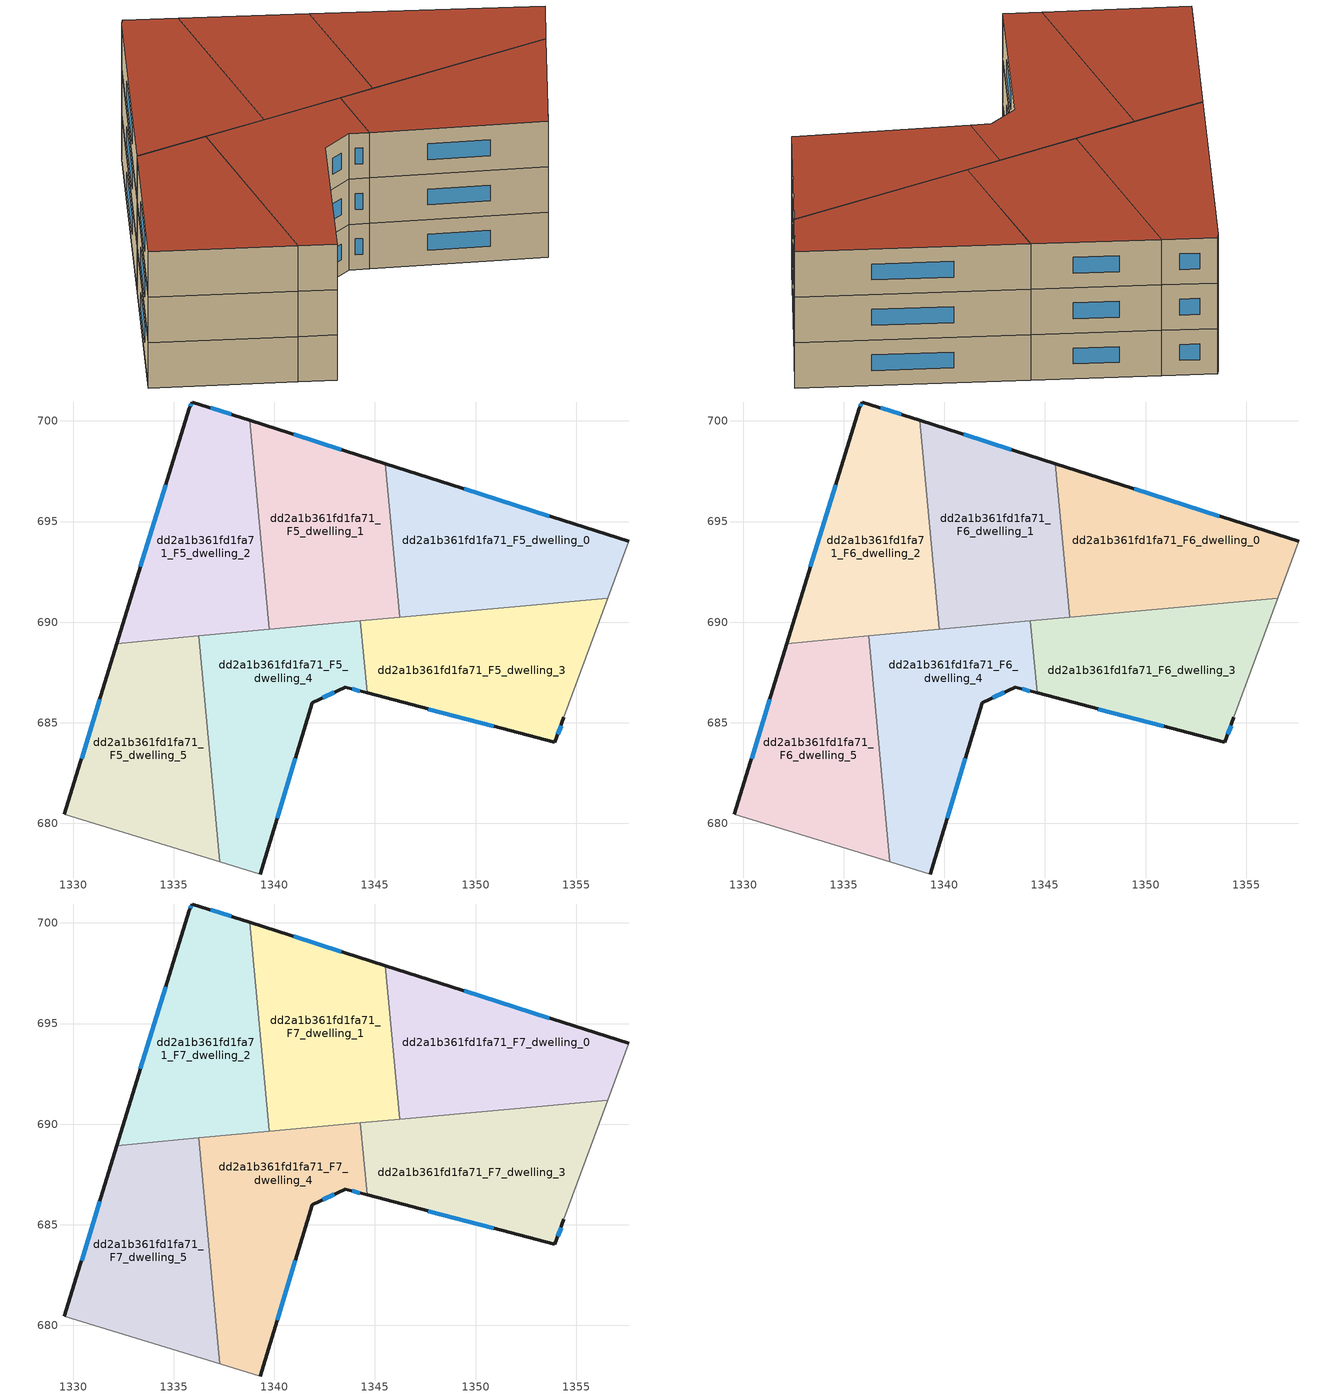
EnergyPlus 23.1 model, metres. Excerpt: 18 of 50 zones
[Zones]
dd2a1b361fd1fa71_F5_dwelling_0
 floor to dd2a1b361fd1fa71_F4_dwelling_0 (EU_floor_Construction): 1357.61,694.02 1356.57,691.2 1346.23,690.24 1345.52,697.88 z15
 wall outside (EU_wall_Construction): 1357.61,694.02 1345.52,697.88 z15:18
 wall to dd2a1b361fd1fa71_F5_dwelling_1 (EU_wall_Construction): 1345.52,697.88 1346.23,690.24 z15:18
 wall adiabatic (EU_wall_Construction): 1356.57,691.2 1357.61,694.02 z15:18
 wall to dd2a1b361fd1fa71_F5_dwelling_3 (EU_wall_Construction): 1346.23,690.24 1356.57,691.2 z15:18
 window (EU_Window_Construction): 1353.68,695.27 1349.45,696.62 z15.98:17.02
dd2a1b361fd1fa71_F5_dwelling_1
 floor to dd2a1b361fd1fa71_F4_dwelling_1 (EU_floor_Construction): 1345.52,697.88 1346.23,690.24 1339.75,689.64 1338.79,700.03 z15
 wall outside (EU_wall_Construction): 1345.52,697.88 1338.79,700.03 z15:18
 wall to dd2a1b361fd1fa71_F5_dwelling_2 (EU_wall_Construction): 1338.79,700.03 1339.75,689.64 z15:18
 wall to dd2a1b361fd1fa71_F5_dwelling_4 (EU_wall_Construction): 1339.75,689.64 1344.28,690.06 z15:18
 wall to dd2a1b361fd1fa71_F5_dwelling_3 (EU_wall_Construction): 1344.28,690.06 1346.23,690.24 z15:18
 window (EU_Window_Construction): 1343.33,698.57 1340.98,699.33 z15.98:17.02
dd2a1b361fd1fa71_F5_dwelling_2
 floor to dd2a1b361fd1fa71_F4_dwelling_2 (EU_floor_Construction): 1338.79,700.03 1339.75,689.64 1332.18,688.93 1335.78,700.64 1335.92,700.94 z15
 wall outside (EU_wall_Construction): 1338.79,700.03 1335.92,700.94 1335.78,700.64 1332.18,688.93 z15:18
 wall to dd2a1b361fd1fa71_F5_dwelling_5 (EU_wall_Construction): 1332.18,688.93 1336.25,689.31 z15:18
 wall to dd2a1b361fd1fa71_F5_dwelling_4 (EU_wall_Construction): 1336.25,689.31 1339.75,689.64 z15:18
 window (EU_Window_Construction): 1334.61,696.83 1333.35,692.74 / 1335.87,700.84 1335.82,700.74 / 1337.85,700.32 1336.85,700.64 z15.98:17.02
dd2a1b361fd1fa71_F5_dwelling_3
 floor to dd2a1b361fd1fa71_F4_dwelling_3 (EU_floor_Construction): 1356.57,691.2 1354.4,685.26 1353.95,684.02 1344.61,686.48 1344.28,690.06 z15
 wall outside (EU_wall_Construction): 1344.61,686.48 1353.95,684.02 1354.4,685.26 z15:18
 wall adiabatic (EU_wall_Construction): 1354.4,685.26 1356.57,691.2 z15:18
 wall to dd2a1b361fd1fa71_F5_dwelling_4 (EU_wall_Construction): 1344.28,690.06 1344.61,686.48 z15:18
 window (EU_Window_Construction): 1354.09,684.42 1354.25,684.86 / 1347.65,685.68 1350.91,684.82 z15.98:17.02
dd2a1b361fd1fa71_F5_dwelling_4
 floor to dd2a1b361fd1fa71_F4_dwelling_4 (EU_floor_Construction): 1344.28,690.06 1344.61,686.48 1343.52,686.77 1341.88,685.99 1339.3,677.48 1337.29,678.09 1336.25,689.31 z15
 wall outside (EU_wall_Construction): 1339.3,677.48 1341.88,685.99 1343.52,686.77 1344.61,686.48 z15:18
 wall adiabatic (EU_wall_Construction): 1337.29,678.09 1339.3,677.48 z15:18
 wall to dd2a1b361fd1fa71_F5_dwelling_5 (EU_wall_Construction): 1336.25,689.31 1337.29,678.09 z15:18
 window (EU_Window_Construction): 1343.87,686.68 1344.25,686.57 / 1342.41,686.24 1342.98,686.52 / 1340.14,680.25 1341.04,683.22 z15.98:17.02
dd2a1b361fd1fa71_F5_dwelling_5
 floor to dd2a1b361fd1fa71_F4_dwelling_5 (EU_floor_Construction): 1336.25,689.31 1337.29,678.09 1329.57,680.45 1332.18,688.93 z15
 wall outside (EU_wall_Construction): 1332.18,688.93 1329.57,680.45 z15:18
 wall adiabatic (EU_wall_Construction): 1329.57,680.45 1337.29,678.09 z15:18
 window (EU_Window_Construction): 1331.33,686.17 1330.42,683.21 z15.98:17.02
dd2a1b361fd1fa71_F6_dwelling_0
 floor to dd2a1b361fd1fa71_F5_dwelling_0 (EU_floor_Construction): 1357.61,694.02 1356.57,691.2 1346.23,690.24 1345.52,697.88 z18
 wall outside (EU_wall_Construction): 1357.61,694.02 1345.52,697.88 z18:21
 wall to dd2a1b361fd1fa71_F6_dwelling_1 (EU_wall_Construction): 1345.52,697.88 1346.23,690.24 z18:21
 wall adiabatic (EU_wall_Construction): 1356.57,691.2 1357.61,694.02 z18:21
 wall to dd2a1b361fd1fa71_F6_dwelling_3 (EU_wall_Construction): 1346.23,690.24 1356.57,691.2 z18:21
 window (EU_Window_Construction): 1353.68,695.27 1349.45,696.62 z18.98:20.02
dd2a1b361fd1fa71_F6_dwelling_1
 floor to dd2a1b361fd1fa71_F5_dwelling_1 (EU_floor_Construction): 1345.52,697.88 1346.23,690.24 1339.75,689.64 1338.79,700.03 z18
 wall outside (EU_wall_Construction): 1345.52,697.88 1338.79,700.03 z18:21
 wall to dd2a1b361fd1fa71_F6_dwelling_2 (EU_wall_Construction): 1338.79,700.03 1339.75,689.64 z18:21
 wall to dd2a1b361fd1fa71_F6_dwelling_4 (EU_wall_Construction): 1339.75,689.64 1344.28,690.06 z18:21
 wall to dd2a1b361fd1fa71_F6_dwelling_3 (EU_wall_Construction): 1344.28,690.06 1346.23,690.24 z18:21
 window (EU_Window_Construction): 1343.33,698.57 1340.98,699.33 z18.98:20.02
dd2a1b361fd1fa71_F6_dwelling_2
 floor to dd2a1b361fd1fa71_F5_dwelling_2 (EU_floor_Construction): 1338.79,700.03 1339.75,689.64 1332.18,688.93 1335.78,700.64 1335.92,700.94 z18
 wall outside (EU_wall_Construction): 1338.79,700.03 1335.92,700.94 1335.78,700.64 1332.18,688.93 z18:21
 wall to dd2a1b361fd1fa71_F6_dwelling_5 (EU_wall_Construction): 1332.18,688.93 1336.25,689.31 z18:21
 wall to dd2a1b361fd1fa71_F6_dwelling_4 (EU_wall_Construction): 1336.25,689.31 1339.75,689.64 z18:21
 window (EU_Window_Construction): 1334.61,696.83 1333.35,692.74 / 1335.87,700.84 1335.82,700.74 / 1337.85,700.32 1336.85,700.64 z18.98:20.02
dd2a1b361fd1fa71_F6_dwelling_3
 floor to dd2a1b361fd1fa71_F5_dwelling_3 (EU_floor_Construction): 1356.57,691.2 1354.4,685.26 1353.95,684.02 1344.61,686.48 1344.28,690.06 z18
 wall outside (EU_wall_Construction): 1344.61,686.48 1353.95,684.02 1354.4,685.26 z18:21
 wall adiabatic (EU_wall_Construction): 1354.4,685.26 1356.57,691.2 z18:21
 wall to dd2a1b361fd1fa71_F6_dwelling_4 (EU_wall_Construction): 1344.28,690.06 1344.61,686.48 z18:21
 window (EU_Window_Construction): 1354.09,684.42 1354.25,684.86 / 1347.65,685.68 1350.91,684.82 z18.98:20.02
dd2a1b361fd1fa71_F6_dwelling_4
 floor to dd2a1b361fd1fa71_F5_dwelling_4 (EU_floor_Construction): 1344.28,690.06 1344.61,686.48 1343.52,686.77 1341.88,685.99 1339.3,677.48 1337.29,678.09 1336.25,689.31 z18
 wall outside (EU_wall_Construction): 1339.3,677.48 1341.88,685.99 1343.52,686.77 1344.61,686.48 z18:21
 wall adiabatic (EU_wall_Construction): 1337.29,678.09 1339.3,677.48 z18:21
 wall to dd2a1b361fd1fa71_F6_dwelling_5 (EU_wall_Construction): 1336.25,689.31 1337.29,678.09 z18:21
 window (EU_Window_Construction): 1343.87,686.68 1344.25,686.57 / 1342.41,686.24 1342.98,686.52 / 1340.14,680.25 1341.04,683.22 z18.98:20.02
dd2a1b361fd1fa71_F6_dwelling_5
 floor to dd2a1b361fd1fa71_F5_dwelling_5 (EU_floor_Construction): 1336.25,689.31 1337.29,678.09 1329.57,680.45 1332.18,688.93 z18
 wall outside (EU_wall_Construction): 1332.18,688.93 1329.57,680.45 z18:21
 wall adiabatic (EU_wall_Construction): 1329.57,680.45 1337.29,678.09 z18:21
 window (EU_Window_Construction): 1331.33,686.17 1330.42,683.21 z18.98:20.02
dd2a1b361fd1fa71_F7_dwelling_0
 floor to dd2a1b361fd1fa71_F6_dwelling_0 (EU_floor_Construction): 1357.61,694.02 1356.57,691.2 1346.23,690.24 1345.52,697.88 z21
 wall outside (EU_wall_Construction): 1357.61,694.02 1345.52,697.88 z21:24
 wall to dd2a1b361fd1fa71_F7_dwelling_1 (EU_wall_Construction): 1345.52,697.88 1346.23,690.24 z21:24
 wall adiabatic (EU_wall_Construction): 1356.57,691.2 1357.61,694.02 z21:24
 wall to dd2a1b361fd1fa71_F7_dwelling_3 (EU_wall_Construction): 1346.23,690.24 1356.57,691.2 z21:24
 window (EU_Window_Construction): 1353.68,695.27 1349.45,696.62 z21.98:23.02
 roof outside (EU_roof_Construction): 1356.57,691.2 1357.61,694.02 1345.52,697.88 1346.23,690.24 z24
dd2a1b361fd1fa71_F7_dwelling_1
 floor to dd2a1b361fd1fa71_F6_dwelling_1 (EU_floor_Construction): 1345.52,697.88 1346.23,690.24 1339.75,689.64 1338.79,700.03 z21
 wall outside (EU_wall_Construction): 1345.52,697.88 1338.79,700.03 z21:24
 wall to dd2a1b361fd1fa71_F7_dwelling_2 (EU_wall_Construction): 1338.79,700.03 1339.75,689.64 z21:24
 wall to dd2a1b361fd1fa71_F7_dwelling_4 (EU_wall_Construction): 1339.75,689.64 1344.28,690.06 z21:24
 wall to dd2a1b361fd1fa71_F7_dwelling_3 (EU_wall_Construction): 1344.28,690.06 1346.23,690.24 z21:24
 window (EU_Window_Construction): 1343.33,698.57 1340.98,699.33 z21.98:23.02
 roof outside (EU_roof_Construction): 1346.23,690.24 1345.52,697.88 1338.79,700.03 1339.75,689.64 z24
dd2a1b361fd1fa71_F7_dwelling_2
 floor to dd2a1b361fd1fa71_F6_dwelling_2 (EU_floor_Construction): 1338.79,700.03 1339.75,689.64 1332.18,688.93 1335.78,700.64 1335.92,700.94 z21
 wall outside (EU_wall_Construction): 1338.79,700.03 1335.92,700.94 1335.78,700.64 1332.18,688.93 z21:24
 wall to dd2a1b361fd1fa71_F7_dwelling_5 (EU_wall_Construction): 1332.18,688.93 1336.25,689.31 z21:24
 wall to dd2a1b361fd1fa71_F7_dwelling_4 (EU_wall_Construction): 1336.25,689.31 1339.75,689.64 z21:24
 window (EU_Window_Construction): 1334.61,696.83 1333.35,692.74 / 1335.87,700.84 1335.82,700.74 / 1337.85,700.32 1336.85,700.64 z21.98:23.02
 roof outside (EU_roof_Construction): 1339.75,689.64 1338.79,700.03 1335.92,700.94 1335.78,700.64 1332.18,688.93 z24
dd2a1b361fd1fa71_F7_dwelling_3
 floor to dd2a1b361fd1fa71_F6_dwelling_3 (EU_floor_Construction): 1356.57,691.2 1354.4,685.26 1353.95,684.02 1344.61,686.48 1344.28,690.06 z21
 wall outside (EU_wall_Construction): 1344.61,686.48 1353.95,684.02 1354.4,685.26 z21:24
 wall adiabatic (EU_wall_Construction): 1354.4,685.26 1356.57,691.2 z21:24
 wall to dd2a1b361fd1fa71_F7_dwelling_4 (EU_wall_Construction): 1344.28,690.06 1344.61,686.48 z21:24
 window (EU_Window_Construction): 1354.09,684.42 1354.25,684.86 / 1347.65,685.68 1350.91,684.82 z21.98:23.02
 roof outside (EU_roof_Construction): 1354.4,685.26 1356.57,691.2 1344.28,690.06 1344.61,686.48 1353.95,684.02 z24
dd2a1b361fd1fa71_F7_dwelling_4
 floor to dd2a1b361fd1fa71_F6_dwelling_4 (EU_floor_Construction): 1344.28,690.06 1344.61,686.48 1343.52,686.77 1341.88,685.99 1339.3,677.48 1337.29,678.09 1336.25,689.31 z21
 wall outside (EU_wall_Construction): 1339.3,677.48 1341.88,685.99 1343.52,686.77 1344.61,686.48 z21:24
 wall adiabatic (EU_wall_Construction): 1337.29,678.09 1339.3,677.48 z21:24
 wall to dd2a1b361fd1fa71_F7_dwelling_5 (EU_wall_Construction): 1336.25,689.31 1337.29,678.09 z21:24
 window (EU_Window_Construction): 1343.87,686.68 1344.25,686.57 / 1342.41,686.24 1342.98,686.52 / 1340.14,680.25 1341.04,683.22 z21.98:23.02
 roof outside (EU_roof_Construction): 1339.3,677.48 1341.88,685.99 1343.52,686.77 1344.61,686.48 1344.28,690.06 1336.25,689.31 1337.29,678.09 z24
dd2a1b361fd1fa71_F7_dwelling_5
 floor to dd2a1b361fd1fa71_F6_dwelling_5 (EU_floor_Construction): 1336.25,689.31 1337.29,678.09 1329.57,680.45 1332.18,688.93 z21
 wall outside (EU_wall_Construction): 1332.18,688.93 1329.57,680.45 z21:24
 wall adiabatic (EU_wall_Construction): 1329.57,680.45 1337.29,678.09 z21:24
 window (EU_Window_Construction): 1331.33,686.17 1330.42,683.21 z21.98:23.02
 roof outside (EU_roof_Construction): 1337.29,678.09 1336.25,689.31 1332.18,688.93 1329.57,680.45 z24
[Building]
EU S2 Campaign: North Axis=0; Terrain=City; Solar Distribution=FullExterior
[Site:Location]
Bologna: Latitude=44.5; Longitude=11.25; Time Zone=1; Elevation=37
[SizingPeriod:WeatherFileDays]
AnnualSizingPeriod: Begin Month=1; Begin Day of Month=1; End Month=12; End Day of Month=31; Day of Week for Start Day=Monday; Use Weather File Daylight Saving Period=No; Use Weather File Rain and Snow Indicators=No
[MATERIAL]
EU_InternalMass_Material: Roughness=MediumRough; Thickness=0.1; Conductivity=1; Density=1800; Specific Heat=900; Thermal Absorptance=0.9; Solar Absorptance=0.7; Visible Absorptance=0.7
[MATERIAL:NOMASS] Roughness=MediumRough; Thermal Absorptance=0.9; Solar Absorptance=0.7; Visible Absorptance=0.7
Name | Thermal Resistance
EU_wall_NoMass | 0.905828
EU_roof_NoMass | 0.37593
EU_floor_NoMass | 0.67114
[WINDOWMATERIAL:SIMPLEGLAZINGSYSTEM]
EU_Window_SimpleGlazing: UFactor=4.52486; Solar Heat Gain Coefficient=0.85; Visible Transmittance=0.85
[CONSTRUCTION]
EU_wall_Construction: EU_wall_NoMass
EU_roof_Construction: EU_roof_NoMass
EU_floor_Construction: EU_floor_NoMass
EU_Window_Construction: EU_Window_SimpleGlazing
EU_InternalMass_Construction: EU_InternalMass_Material
[ZONE] Type=1; Multiplier=1; Ceiling Height=autocalculate; Floor Area=autocalculate; Part of Total Floor Area=Yes
Name | Volume
dd2a1b361fd1fa71_F5_dwelling_0; dd2a1b361fd1fa71_F6_dwelling_0; dd2a1b361fd1fa71_F7_dwelling_0 | 176.677
dd2a1b361fd1fa71_F5_dwelling_1; dd2a1b361fd1fa71_F6_dwelling_1; dd2a1b361fd1fa71_F7_dwelling_1 | 176.674
dd2a1b361fd1fa71_F5_dwelling_2; dd2a1b361fd1fa71_F6_dwelling_2; dd2a1b361fd1fa71_F7_dwelling_2 | 176.685
dd2a1b361fd1fa71_F5_dwelling_3; dd2a1b361fd1fa71_F6_dwelling_3; dd2a1b361fd1fa71_F7_dwelling_3 | 176.667
dd2a1b361fd1fa71_F5_dwelling_4; dd2a1b361fd1fa71_F6_dwelling_4; dd2a1b361fd1fa71_F7_dwelling_4 | 176.675
dd2a1b361fd1fa71_F5_dwelling_5; dd2a1b361fd1fa71_F6_dwelling_5; dd2a1b361fd1fa71_F7_dwelling_5 | 176.678
[INTERNALMASS] Construction=EU_InternalMass_Construction
Name | Zone or ZoneList | Surface Area
dd2a1b361fd1fa71_F5_dwelling_0_EU_InternalMass | dd2a1b361fd1fa71_F5_dwelling_0 | 58.8925
dd2a1b361fd1fa71_F5_dwelling_1_EU_InternalMass | dd2a1b361fd1fa71_F5_dwelling_1 | 58.8916
dd2a1b361fd1fa71_F5_dwelling_2_EU_InternalMass | dd2a1b361fd1fa71_F5_dwelling_2 | 58.8949
dd2a1b361fd1fa71_F5_dwelling_3_EU_InternalMass | dd2a1b361fd1fa71_F5_dwelling_3 | 58.8888
dd2a1b361fd1fa71_F5_dwelling_4_EU_InternalMass | dd2a1b361fd1fa71_F5_dwelling_4 | 58.8914
dd2a1b361fd1fa71_F5_dwelling_5_EU_InternalMass | dd2a1b361fd1fa71_F5_dwelling_5 | 58.8931
dd2a1b361fd1fa71_F6_dwelling_0_EU_InternalMass | dd2a1b361fd1fa71_F6_dwelling_0 | 58.8925
dd2a1b361fd1fa71_F6_dwelling_1_EU_InternalMass | dd2a1b361fd1fa71_F6_dwelling_1 | 58.8916
dd2a1b361fd1fa71_F6_dwelling_2_EU_InternalMass | dd2a1b361fd1fa71_F6_dwelling_2 | 58.8949
dd2a1b361fd1fa71_F6_dwelling_3_EU_InternalMass | dd2a1b361fd1fa71_F6_dwelling_3 | 58.8888
dd2a1b361fd1fa71_F6_dwelling_4_EU_InternalMass | dd2a1b361fd1fa71_F6_dwelling_4 | 58.8914
dd2a1b361fd1fa71_F6_dwelling_5_EU_InternalMass | dd2a1b361fd1fa71_F6_dwelling_5 | 58.8931
dd2a1b361fd1fa71_F7_dwelling_0_EU_InternalMass | dd2a1b361fd1fa71_F7_dwelling_0 | 58.8925
dd2a1b361fd1fa71_F7_dwelling_1_EU_InternalMass | dd2a1b361fd1fa71_F7_dwelling_1 | 58.8916
dd2a1b361fd1fa71_F7_dwelling_2_EU_InternalMass | dd2a1b361fd1fa71_F7_dwelling_2 | 58.8949
dd2a1b361fd1fa71_F7_dwelling_3_EU_InternalMass | dd2a1b361fd1fa71_F7_dwelling_3 | 58.8888
dd2a1b361fd1fa71_F7_dwelling_4_EU_InternalMass | dd2a1b361fd1fa71_F7_dwelling_4 | 58.8914
dd2a1b361fd1fa71_F7_dwelling_5_EU_InternalMass | dd2a1b361fd1fa71_F7_dwelling_5 | 58.8931
[OTHEREQUIPMENT] Fuel Type=Electricity; Design Level Calculation Method=Watts/Area; Power per Zone Floor Area=1; Fraction Latent=0; Fraction Radiant=0; Fraction Lost=0; Carbon Dioxide Generation Rate=0; EndUse Subcategory=EU_Step8_InternalGains
Name | Zone or ZoneList or Space or SpaceList | Schedule
EU_Step8_InternalGain_dd2a1b361fd1fa71_F5_dwelling_0_f000 | dd2a1b361fd1fa71_F5_dwelling_0 | EU_Step8_GainSchedule_dd2a1b361fd1fa71_F5_dwelling_0_f000
EU_Step8_InternalGain_dd2a1b361fd1fa71_F5_dwelling_1_f000 | dd2a1b361fd1fa71_F5_dwelling_1 | EU_Step8_GainSchedule_dd2a1b361fd1fa71_F5_dwelling_1_f000
EU_Step8_InternalGain_dd2a1b361fd1fa71_F5_dwelling_2_f000 | dd2a1b361fd1fa71_F5_dwelling_2 | EU_Step8_GainSchedule_dd2a1b361fd1fa71_F5_dwelling_2_f000
EU_Step8_InternalGain_dd2a1b361fd1fa71_F5_dwelling_3_f000 | dd2a1b361fd1fa71_F5_dwelling_3 | EU_Step8_GainSchedule_dd2a1b361fd1fa71_F5_dwelling_3_f000
EU_Step8_InternalGain_dd2a1b361fd1fa71_F5_dwelling_4_f000 | dd2a1b361fd1fa71_F5_dwelling_4 | EU_Step8_GainSchedule_dd2a1b361fd1fa71_F5_dwelling_4_f000
EU_Step8_InternalGain_dd2a1b361fd1fa71_F5_dwelling_5_f000 | dd2a1b361fd1fa71_F5_dwelling_5 | EU_Step8_GainSchedule_dd2a1b361fd1fa71_F5_dwelling_5_f000
EU_Step8_InternalGain_dd2a1b361fd1fa71_F6_dwelling_0_f000 | dd2a1b361fd1fa71_F6_dwelling_0 | EU_Step8_GainSchedule_dd2a1b361fd1fa71_F6_dwelling_0_f000
EU_Step8_InternalGain_dd2a1b361fd1fa71_F6_dwelling_1_f000 | dd2a1b361fd1fa71_F6_dwelling_1 | EU_Step8_GainSchedule_dd2a1b361fd1fa71_F6_dwelling_1_f000
EU_Step8_InternalGain_dd2a1b361fd1fa71_F6_dwelling_2_f000 | dd2a1b361fd1fa71_F6_dwelling_2 | EU_Step8_GainSchedule_dd2a1b361fd1fa71_F6_dwelling_2_f000
EU_Step8_InternalGain_dd2a1b361fd1fa71_F6_dwelling_3_f000 | dd2a1b361fd1fa71_F6_dwelling_3 | EU_Step8_GainSchedule_dd2a1b361fd1fa71_F6_dwelling_3_f000
EU_Step8_InternalGain_dd2a1b361fd1fa71_F6_dwelling_4_f000 | dd2a1b361fd1fa71_F6_dwelling_4 | EU_Step8_GainSchedule_dd2a1b361fd1fa71_F6_dwelling_4_f000
EU_Step8_InternalGain_dd2a1b361fd1fa71_F6_dwelling_5_f000 | dd2a1b361fd1fa71_F6_dwelling_5 | EU_Step8_GainSchedule_dd2a1b361fd1fa71_F6_dwelling_5_f000
EU_Step8_InternalGain_dd2a1b361fd1fa71_F7_dwelling_0_f000 | dd2a1b361fd1fa71_F7_dwelling_0 | EU_Step8_GainSchedule_dd2a1b361fd1fa71_F7_dwelling_0_f000
EU_Step8_InternalGain_dd2a1b361fd1fa71_F7_dwelling_1_f000 | dd2a1b361fd1fa71_F7_dwelling_1 | EU_Step8_GainSchedule_dd2a1b361fd1fa71_F7_dwelling_1_f000
EU_Step8_InternalGain_dd2a1b361fd1fa71_F7_dwelling_2_f000 | dd2a1b361fd1fa71_F7_dwelling_2 | EU_Step8_GainSchedule_dd2a1b361fd1fa71_F7_dwelling_2_f000
EU_Step8_InternalGain_dd2a1b361fd1fa71_F7_dwelling_3_f000 | dd2a1b361fd1fa71_F7_dwelling_3 | EU_Step8_GainSchedule_dd2a1b361fd1fa71_F7_dwelling_3_f000
EU_Step8_InternalGain_dd2a1b361fd1fa71_F7_dwelling_4_f000 | dd2a1b361fd1fa71_F7_dwelling_4 | EU_Step8_GainSchedule_dd2a1b361fd1fa71_F7_dwelling_4_f000
EU_Step8_InternalGain_dd2a1b361fd1fa71_F7_dwelling_5_f000 | dd2a1b361fd1fa71_F7_dwelling_5 | EU_Step8_GainSchedule_dd2a1b361fd1fa71_F7_dwelling_5_f000
[ZONEVENTILATION:DESIGNFLOWRATE] Schedule=EU_AlwaysOn; Design Flow Rate Calculation Method=AirChanges/Hour; Air Changes per Hour=0.73129; Ventilation Type=Natural; Fan Pressure Rise=0; Fan Total Efficiency=1; Constant Term Coefficient=1; Temperature Term Coefficient=0; Velocity Term Coefficient=0; Velocity Squared Term Coefficient=0; Minimum Indoor Temperature=-100; Maximum Indoor Temperature=100; Delta Temperature=-100; Minimum Outdoor Temperature=-100; Maximum Outdoor Temperature=100; Maximum Wind Speed=40
Name | Zone or ZoneList or Space or SpaceList
EU_ConstantAir_dd2a1b361fd1fa71_F5_dwelling_0 | dd2a1b361fd1fa71_F5_dwelling_0
EU_ConstantAir_dd2a1b361fd1fa71_F5_dwelling_1 | dd2a1b361fd1fa71_F5_dwelling_1
EU_ConstantAir_dd2a1b361fd1fa71_F5_dwelling_2 | dd2a1b361fd1fa71_F5_dwelling_2
EU_ConstantAir_dd2a1b361fd1fa71_F5_dwelling_3 | dd2a1b361fd1fa71_F5_dwelling_3
EU_ConstantAir_dd2a1b361fd1fa71_F5_dwelling_4 | dd2a1b361fd1fa71_F5_dwelling_4
EU_ConstantAir_dd2a1b361fd1fa71_F5_dwelling_5 | dd2a1b361fd1fa71_F5_dwelling_5
EU_ConstantAir_dd2a1b361fd1fa71_F6_dwelling_0 | dd2a1b361fd1fa71_F6_dwelling_0
EU_ConstantAir_dd2a1b361fd1fa71_F6_dwelling_1 | dd2a1b361fd1fa71_F6_dwelling_1
EU_ConstantAir_dd2a1b361fd1fa71_F6_dwelling_2 | dd2a1b361fd1fa71_F6_dwelling_2
EU_ConstantAir_dd2a1b361fd1fa71_F6_dwelling_3 | dd2a1b361fd1fa71_F6_dwelling_3
EU_ConstantAir_dd2a1b361fd1fa71_F6_dwelling_4 | dd2a1b361fd1fa71_F6_dwelling_4
EU_ConstantAir_dd2a1b361fd1fa71_F6_dwelling_5 | dd2a1b361fd1fa71_F6_dwelling_5
EU_ConstantAir_dd2a1b361fd1fa71_F7_dwelling_0 | dd2a1b361fd1fa71_F7_dwelling_0
EU_ConstantAir_dd2a1b361fd1fa71_F7_dwelling_1 | dd2a1b361fd1fa71_F7_dwelling_1
EU_ConstantAir_dd2a1b361fd1fa71_F7_dwelling_2 | dd2a1b361fd1fa71_F7_dwelling_2
EU_ConstantAir_dd2a1b361fd1fa71_F7_dwelling_3 | dd2a1b361fd1fa71_F7_dwelling_3
EU_ConstantAir_dd2a1b361fd1fa71_F7_dwelling_4 | dd2a1b361fd1fa71_F7_dwelling_4
EU_ConstantAir_dd2a1b361fd1fa71_F7_dwelling_5 | dd2a1b361fd1fa71_F7_dwelling_5
[HVACTEMPLATE:THERMOSTAT] Constant Heating Setpoint=20; Constant Cooling Setpoint=50
EU_HeatOnly_dd2a1b361fd1fa71_F0_dwelling_0; EU_HeatOnly_dd2a1b361fd1fa71_F0_dwelling_1; EU_HeatOnly_dd2a1b361fd1fa71_F0_dwelling_2; EU_HeatOnly_dd2a1b361fd1fa71_F0_dwelling_3; EU_HeatOnly_dd2a1b361fd1fa71_F0_dwelling_4; EU_HeatOnly_dd2a1b361fd1fa71_F0_dwelling_5; EU_HeatOnly_dd2a1b361fd1fa71_F0_dwelling_6; EU_HeatOnly_dd2a1b361fd1fa71_F1_dwelling_0; EU_HeatOnly_dd2a1b361fd1fa71_F1_dwelling_1; EU_HeatOnly_dd2a1b361fd1fa71_F1_dwelling_2; EU_HeatOnly_dd2a1b361fd1fa71_F1_dwelling_3; EU_HeatOnly_dd2a1b361fd1fa71_F1_dwelling_4; EU_HeatOnly_dd2a1b361fd1fa71_F1_dwelling_5; EU_HeatOnly_dd2a1b361fd1fa71_F1_dwelling_6; EU_HeatOnly_dd2a1b361fd1fa71_F2_dwelling_0; EU_HeatOnly_dd2a1b361fd1fa71_F2_dwelling_1; EU_HeatOnly_dd2a1b361fd1fa71_F2_dwelling_2; EU_HeatOnly_dd2a1b361fd1fa71_F2_dwelling_3; EU_HeatOnly_dd2a1b361fd1fa71_F2_dwelling_4; EU_HeatOnly_dd2a1b361fd1fa71_F2_dwelling_5; EU_HeatOnly_dd2a1b361fd1fa71_F3_dwelling_0; EU_HeatOnly_dd2a1b361fd1fa71_F3_dwelling_1; EU_HeatOnly_dd2a1b361fd1fa71_F3_dwelling_2; EU_HeatOnly_dd2a1b361fd1fa71_F3_dwelling_3; EU_HeatOnly_dd2a1b361fd1fa71_F3_dwelling_4; EU_HeatOnly_dd2a1b361fd1fa71_F3_dwelling_5; EU_HeatOnly_dd2a1b361fd1fa71_F4_dwelling_0; EU_HeatOnly_dd2a1b361fd1fa71_F4_dwelling_1; EU_HeatOnly_dd2a1b361fd1fa71_F4_dwelling_2; EU_HeatOnly_dd2a1b361fd1fa71_F4_dwelling_3; EU_HeatOnly_dd2a1b361fd1fa71_F4_dwelling_4; EU_HeatOnly_dd2a1b361fd1fa71_F4_dwelling_5; EU_HeatOnly_dd2a1b361fd1fa71_F5_dwelling_0; EU_HeatOnly_dd2a1b361fd1fa71_F5_dwelling_1; EU_HeatOnly_dd2a1b361fd1fa71_F5_dwelling_2; EU_HeatOnly_dd2a1b361fd1fa71_F5_dwelling_3; EU_HeatOnly_dd2a1b361fd1fa71_F5_dwelling_4; EU_HeatOnly_dd2a1b361fd1fa71_F5_dwelling_5; EU_HeatOnly_dd2a1b361fd1fa71_F6_dwelling_0; EU_HeatOnly_dd2a1b361fd1fa71_F6_dwelling_1; EU_HeatOnly_dd2a1b361fd1fa71_F6_dwelling_2; EU_HeatOnly_dd2a1b361fd1fa71_F6_dwelling_3; EU_HeatOnly_dd2a1b361fd1fa71_F6_dwelling_4; EU_HeatOnly_dd2a1b361fd1fa71_F6_dwelling_5; EU_HeatOnly_dd2a1b361fd1fa71_F7_dwelling_0; EU_HeatOnly_dd2a1b361fd1fa71_F7_dwelling_1; EU_HeatOnly_dd2a1b361fd1fa71_F7_dwelling_2; EU_HeatOnly_dd2a1b361fd1fa71_F7_dwelling_3; EU_HeatOnly_dd2a1b361fd1fa71_F7_dwelling_4; EU_HeatOnly_dd2a1b361fd1fa71_F7_dwelling_5
[HVACTEMPLATE:ZONE:IDEALLOADSAIRSYSTEM] System Availability Schedule=EU_AlwaysOn; Maximum Heating Supply Air Temperature=50; Minimum Cooling Supply Air Temperature=13; Maximum Heating Supply Air Humidity Ratio=0.0156; Minimum Cooling Supply Air Humidity Ratio=0.0077; Heating Limit=NoLimit; Cooling Limit=NoLimit; Heating Availability Schedule=EU_AlwaysOn; Cooling Availability Schedule=EU_CoolingOff; Dehumidification Control Type=ConstantSensibleHeatRatio; Cooling Sensible Heat Ratio=0.7; Dehumidification Setpoint=60; Humidification Control Type=None; Humidification Setpoint=30; Outdoor Air Method=None; Outdoor Air Flow Rate per Person=0.00944; Outdoor Air Flow Rate per Zone Floor Area=0; Outdoor Air Flow Rate per Zone=0; Demand Controlled Ventilation Type=None; Outdoor Air Economizer Type=NoEconomizer; Heat Recovery Type=None; Sensible Heat Recovery Effectiveness=0.7; Latent Heat Recovery Effectiveness=0.65
Name | Template Thermostat
dd2a1b361fd1fa71_F5_dwelling_0 | EU_HeatOnly_dd2a1b361fd1fa71_F5_dwelling_0
dd2a1b361fd1fa71_F5_dwelling_1 | EU_HeatOnly_dd2a1b361fd1fa71_F5_dwelling_1
dd2a1b361fd1fa71_F5_dwelling_2 | EU_HeatOnly_dd2a1b361fd1fa71_F5_dwelling_2
dd2a1b361fd1fa71_F5_dwelling_3 | EU_HeatOnly_dd2a1b361fd1fa71_F5_dwelling_3
dd2a1b361fd1fa71_F5_dwelling_4 | EU_HeatOnly_dd2a1b361fd1fa71_F5_dwelling_4
dd2a1b361fd1fa71_F5_dwelling_5 | EU_HeatOnly_dd2a1b361fd1fa71_F5_dwelling_5
dd2a1b361fd1fa71_F6_dwelling_0 | EU_HeatOnly_dd2a1b361fd1fa71_F6_dwelling_0
dd2a1b361fd1fa71_F6_dwelling_1 | EU_HeatOnly_dd2a1b361fd1fa71_F6_dwelling_1
dd2a1b361fd1fa71_F6_dwelling_2 | EU_HeatOnly_dd2a1b361fd1fa71_F6_dwelling_2
dd2a1b361fd1fa71_F6_dwelling_3 | EU_HeatOnly_dd2a1b361fd1fa71_F6_dwelling_3
dd2a1b361fd1fa71_F6_dwelling_4 | EU_HeatOnly_dd2a1b361fd1fa71_F6_dwelling_4
dd2a1b361fd1fa71_F6_dwelling_5 | EU_HeatOnly_dd2a1b361fd1fa71_F6_dwelling_5
dd2a1b361fd1fa71_F7_dwelling_0 | EU_HeatOnly_dd2a1b361fd1fa71_F7_dwelling_0
dd2a1b361fd1fa71_F7_dwelling_1 | EU_HeatOnly_dd2a1b361fd1fa71_F7_dwelling_1
dd2a1b361fd1fa71_F7_dwelling_2 | EU_HeatOnly_dd2a1b361fd1fa71_F7_dwelling_2
dd2a1b361fd1fa71_F7_dwelling_3 | EU_HeatOnly_dd2a1b361fd1fa71_F7_dwelling_3
dd2a1b361fd1fa71_F7_dwelling_4 | EU_HeatOnly_dd2a1b361fd1fa71_F7_dwelling_4
dd2a1b361fd1fa71_F7_dwelling_5 | EU_HeatOnly_dd2a1b361fd1fa71_F7_dwelling_5
[SIZING:ZONE] Zone Cooling Design Supply Air Temperature Input Method=SupplyAirTemperature; Zone Cooling Design Supply Air Temperature=13; Zone Heating Design Supply Air Temperature Input Method=SupplyAirTemperature; Zone Heating Design Supply Air Temperature=50; Zone Cooling Design Supply Air Humidity Ratio=0.008; Zone Heating Design Supply Air Humidity Ratio=0.008; Cooling Design Air Flow Method=DesignDay; Cooling Design Air Flow Rate=0; Cooling Minimum Air Flow per Zone Floor Area=0.000762; Cooling Minimum Air Flow=0; Cooling Minimum Air Flow Fraction=0.2; Heating Design Air Flow Method=DesignDay; Heating Design Air Flow Rate=0; Heating Maximum Air Flow per Zone Floor Area=0.002032; Heating Maximum Air Flow=0.141576; Heating Maximum Air Flow Fraction=0.3; Account for Dedicated Outdoor Air System=No; Dedicated Outdoor Air System Control Strategy=NeutralSupplyAir; Dedicated Outdoor Air Low Setpoint Temperature for Design=autosize; Dedicated Outdoor Air High Setpoint Temperature for Design=autosize; Zone Load Sizing Method=Sensible Load Only No Latent Load; Zone Latent Cooling Design Supply Air Humidity Ratio Input Method=HumidityRatioDifference; Zone Cooling Design Supply Air Humidity Ratio Difference=0.005; Zone Latent Heating Design Supply Air Humidity Ratio Input Method=HumidityRatioDifference; Zone Humidification Design Supply Air Humidity Ratio Difference=0.005
dd2a1b361fd1fa71_F5_dwelling_0; dd2a1b361fd1fa71_F5_dwelling_1; dd2a1b361fd1fa71_F5_dwelling_2; dd2a1b361fd1fa71_F5_dwelling_3; dd2a1b361fd1fa71_F5_dwelling_4; dd2a1b361fd1fa71_F5_dwelling_5; dd2a1b361fd1fa71_F6_dwelling_0; dd2a1b361fd1fa71_F6_dwelling_1; dd2a1b361fd1fa71_F6_dwelling_2; dd2a1b361fd1fa71_F6_dwelling_3; dd2a1b361fd1fa71_F6_dwelling_4; dd2a1b361fd1fa71_F6_dwelling_5; dd2a1b361fd1fa71_F7_dwelling_0; dd2a1b361fd1fa71_F7_dwelling_1; dd2a1b361fd1fa71_F7_dwelling_2; dd2a1b361fd1fa71_F7_dwelling_3; dd2a1b361fd1fa71_F7_dwelling_4; dd2a1b361fd1fa71_F7_dwelling_5
[SCHEDULE:CONSTANT]
Name | Hourly Value
EU_AlwaysOn | 1
EU_CoolingOff | 0
[SCHEDULE:FILE] Column Number=1; Rows to Skip at Top=0; Number of Hours of Data=8760; Column Separator=Comma; Interpolate to Timestep=No; Minutes per Item=60; Adjust Schedule for Daylight Savings=Yes
Name | File
EU_Step8_GainSchedule_dd2a1b361fd1fa71_F5_dwelling_0_f000 | ../../schedules/dd2a1b361fd1fa71/dd2a1b361fd1fa71_F5_dwelling_0_f000_gain.csv
EU_Step8_GainSchedule_dd2a1b361fd1fa71_F5_dwelling_1_f000 | ../../schedules/dd2a1b361fd1fa71/dd2a1b361fd1fa71_F5_dwelling_1_f000_gain.csv
EU_Step8_GainSchedule_dd2a1b361fd1fa71_F5_dwelling_2_f000 | ../../schedules/dd2a1b361fd1fa71/dd2a1b361fd1fa71_F5_dwelling_2_f000_gain.csv
EU_Step8_GainSchedule_dd2a1b361fd1fa71_F5_dwelling_3_f000 | ../../schedules/dd2a1b361fd1fa71/dd2a1b361fd1fa71_F5_dwelling_3_f000_gain.csv
EU_Step8_GainSchedule_dd2a1b361fd1fa71_F5_dwelling_4_f000 | ../../schedules/dd2a1b361fd1fa71/dd2a1b361fd1fa71_F5_dwelling_4_f000_gain.csv
EU_Step8_GainSchedule_dd2a1b361fd1fa71_F5_dwelling_5_f000 | ../../schedules/dd2a1b361fd1fa71/dd2a1b361fd1fa71_F5_dwelling_5_f000_gain.csv
EU_Step8_GainSchedule_dd2a1b361fd1fa71_F6_dwelling_0_f000 | ../../schedules/dd2a1b361fd1fa71/dd2a1b361fd1fa71_F6_dwelling_0_f000_gain.csv
EU_Step8_GainSchedule_dd2a1b361fd1fa71_F6_dwelling_1_f000 | ../../schedules/dd2a1b361fd1fa71/dd2a1b361fd1fa71_F6_dwelling_1_f000_gain.csv
EU_Step8_GainSchedule_dd2a1b361fd1fa71_F6_dwelling_2_f000 | ../../schedules/dd2a1b361fd1fa71/dd2a1b361fd1fa71_F6_dwelling_2_f000_gain.csv
EU_Step8_GainSchedule_dd2a1b361fd1fa71_F6_dwelling_3_f000 | ../../schedules/dd2a1b361fd1fa71/dd2a1b361fd1fa71_F6_dwelling_3_f000_gain.csv
EU_Step8_GainSchedule_dd2a1b361fd1fa71_F6_dwelling_4_f000 | ../../schedules/dd2a1b361fd1fa71/dd2a1b361fd1fa71_F6_dwelling_4_f000_gain.csv
EU_Step8_GainSchedule_dd2a1b361fd1fa71_F6_dwelling_5_f000 | ../../schedules/dd2a1b361fd1fa71/dd2a1b361fd1fa71_F6_dwelling_5_f000_gain.csv
EU_Step8_GainSchedule_dd2a1b361fd1fa71_F7_dwelling_0_f000 | ../../schedules/dd2a1b361fd1fa71/dd2a1b361fd1fa71_F7_dwelling_0_f000_gain.csv
EU_Step8_GainSchedule_dd2a1b361fd1fa71_F7_dwelling_1_f000 | ../../schedules/dd2a1b361fd1fa71/dd2a1b361fd1fa71_F7_dwelling_1_f000_gain.csv
EU_Step8_GainSchedule_dd2a1b361fd1fa71_F7_dwelling_2_f000 | ../../schedules/dd2a1b361fd1fa71/dd2a1b361fd1fa71_F7_dwelling_2_f000_gain.csv
EU_Step8_GainSchedule_dd2a1b361fd1fa71_F7_dwelling_3_f000 | ../../schedules/dd2a1b361fd1fa71/dd2a1b361fd1fa71_F7_dwelling_3_f000_gain.csv
EU_Step8_GainSchedule_dd2a1b361fd1fa71_F7_dwelling_4_f000 | ../../schedules/dd2a1b361fd1fa71/dd2a1b361fd1fa71_F7_dwelling_4_f000_gain.csv
EU_Step8_GainSchedule_dd2a1b361fd1fa71_F7_dwelling_5_f000 | ../../schedules/dd2a1b361fd1fa71/dd2a1b361fd1fa71_F7_dwelling_5_f000_gain.csv
